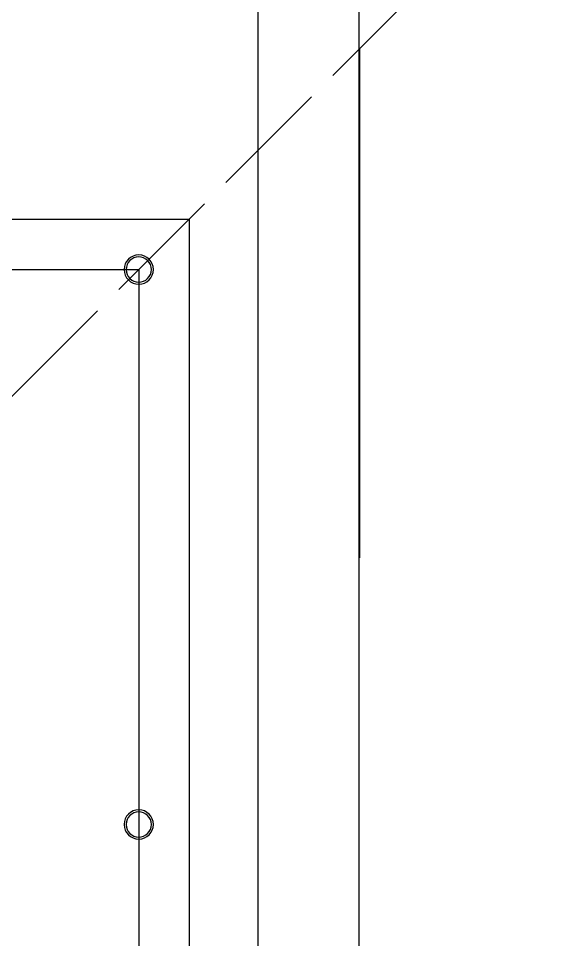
# Model space of a CAD drawing. Header units: millimetres. Extents: x 163705 to 1616509, y 81827 to 302547.
# Drawn here: x 251359 to 251887, y 152976 to 153889 of the extents above; entities that cross this region are included whole.
import ezdxf

# ---------------------------------------------------------------- set-up
doc = ezdxf.new("R2010")
doc.units = ezdxf.units.MM
doc.header["$LTSCALE"] = 10
doc.linetypes.add('ACAD_ISO02W100', pattern=[15, 12, -3])
doc.layers.add('1-文本', color=4, linetype='Continuous', lineweight=0)
doc.layers.add('1-虚线', color=8, linetype='ACAD_ISO02W100', lineweight=0)

# ---------------------------------------------------------------- blocks, each defined once
blk = doc.blocks.new('G$C2612153E')
at = {"lineweight": -2}
blk.add_line((2399.63, 2506.95), (2903.72, 2506.95), dxfattribs=at)
for points in [[(1727.78, 607.92), (3727.78, 607.92), (3727.78, 2607.92), (1727.78, 2607.92)], [(1827.78, 707.92), (3627.78, 707.92), (3627.78, 2507.92), (1827.78, 2507.92)]]:
    blk.add_lwpolyline(points, close=True)
blk = doc.blocks.new('A$C2352ff67')
at = {"ltscale": 2}
blk.add_lwpolyline([(2667.18, 50), (2667.18, 1150), (1567.18, 1150), (1567.18, 50)], close=True, dxfattribs=at)
at = {"layer": '1-文本', "lineweight": -2}
blk.add_lwpolyline([(1517.18, 500), (1517.18, 0), (2717.18, 0), (2717.18, 1200), (1517.18, 1200), (1517.18, 700)], dxfattribs=at)
for centre, radius in [((2117.18, 1150), 14.5), ((2117.18, 1150), 12.5), ((2667.18, 1150), 14.5), ((2667.18, 1150), 12.5)]:
    blk.add_circle(centre, radius, dxfattribs=at)
blk = doc.blocks.new('A$C285bc443')
at = {"layer": '1-虚线'}
blk.add_lwpolyline([(2418.33, 1273.9), (721.27, -423.15), (2418.33, -2120.21, -2.414214)], format="xyb", close=True, dxfattribs=at)
at = {"xscale": -1, "rotation": 180}
blk.add_blockref('A$C2352ff67', (-1395.91, 176.85), dxfattribs=at)
blk = doc.blocks.new('A$C790c3438')
at = {"rotation": 90}
for name, p in [('G$C2612153E', (9059.57, 11948.92)), ('A$C285bc443', (5360.37, 13363.05))]:
    blk.add_blockref(name, p, dxfattribs=at)

msp = doc.modelspace()

# ---------------------------------------------------------------- block references
msp.add_blockref('A$C790c3438', (245144.313, 139006.156))

doc.saveas('drawing.dxf')
